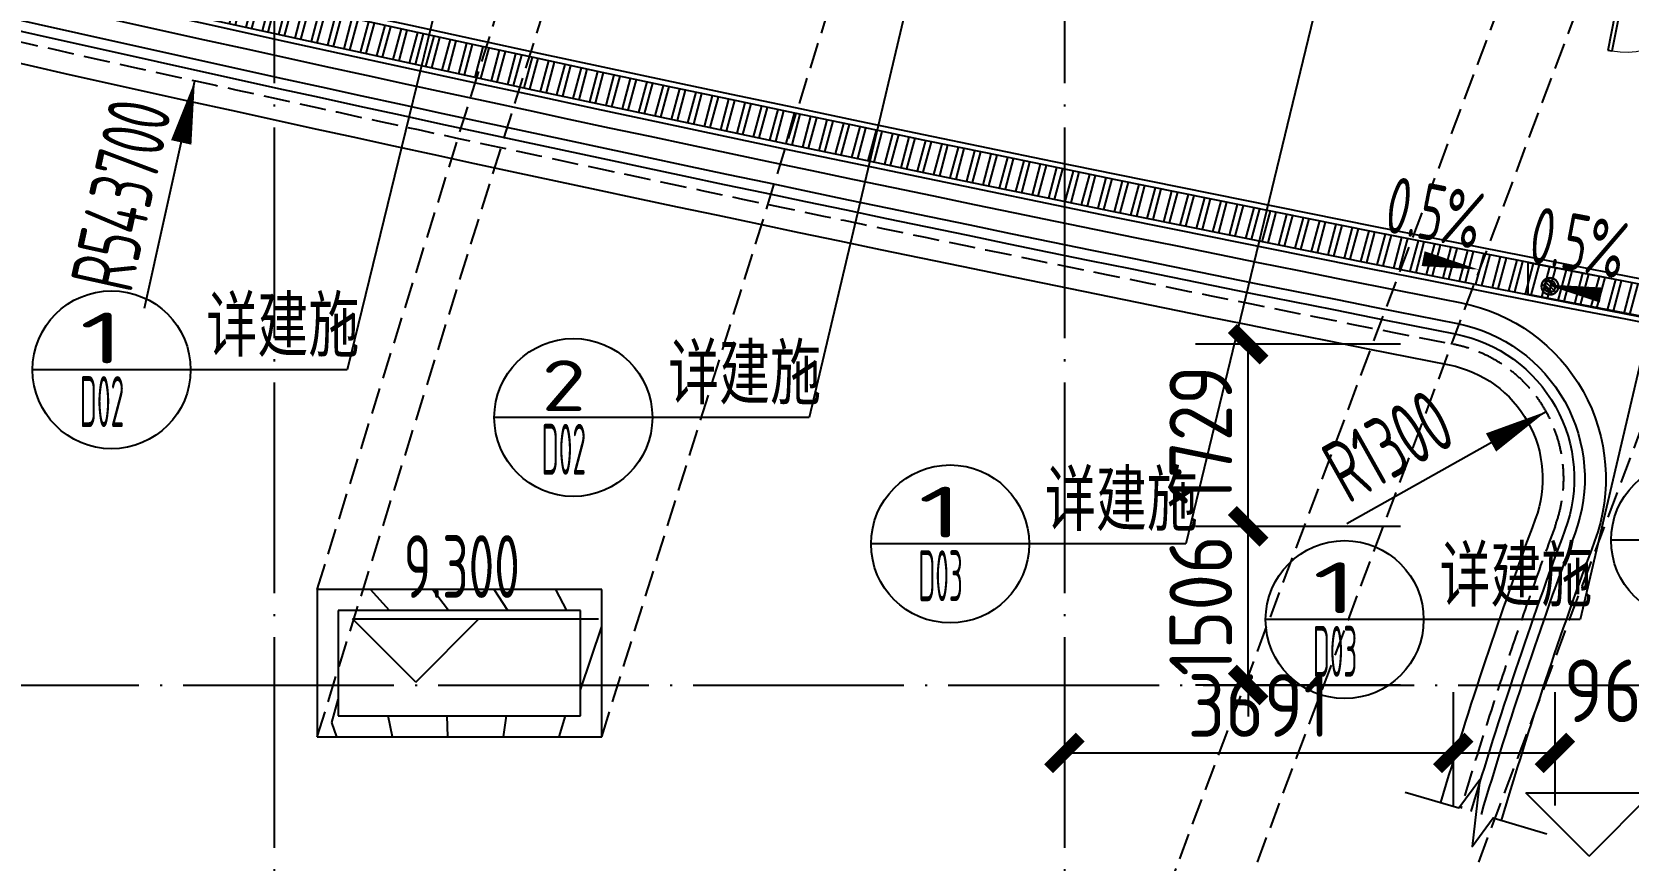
# Model space of a CAD drawing. Header units: inches. Extents: x 0 to 1813292486, y 0 to 3473589894.
# Drawn here: x 600480088 to 600495236, y 3473202356 to 3473210219 of the extents above; entities that cross this region are included whole.
import ezdxf
from ezdxf.enums import TextEntityAlignment as Align

# ---------------------------------------------------------------- set-up
doc = ezdxf.new("R2010")
doc.units = ezdxf.units.IN
doc.header["$LTSCALE"] = 1000
doc.header["$MEASUREMENT"] = 0
doc.linetypes.add('AX-MALL-GIRD-200$0$DOTE', pattern=[2.4200000000000004, 2, -0.2, 0.02, -0.2])
doc.linetypes.add('AX-MALL-WALL-P02-QT$0$DASH', pattern=[0.35, 0.25, -0.1])
for name, color, linetype in [('A-Anno-Note', 241, 'Continuous'), ('AX-MALL-DIM-P02$0$A-Anno-Dims', 3, 'Continuous'), ('AX-MALL-DIM-P02$0$A-Anno-Note', 241, 'Continuous'), ('AX-MALL-DIM-P02$0$A-Detl-Thin', 131, 'Continuous'), ('AX-MALL-DIM-SY-P02$0$A-Anno-Note', 241, 'Continuous'), ('AX-MALL-DIM-SY-P02$0$DIM_IDEN', 3, 'Continuous'), ('AX-MALL-GIRD-200$0$A-Grid', 222, 'AX-MALL-GIRD-200$0$DOTE'), ('AX-MALL-P02-200$0$A-Anno-Note', 241, 'Continuous'), ('AX-MALL-WALL-P02$0$A-Anno-Note', 241, 'Continuous'), ('AX-MALL-WALL-P02-QT$0$A-Anno-Dims', 3, 'Continuous'), ('AX-MALL-WALL-P02-QT$0$A-Detl-Fine', 152, 'Continuous'), ('AX-MALL-WALL-P02-QT$0$A-Detl-Patt', 8, 'Continuous'), ('AX-MALL-WALL-P02-QT$0$A-Detl-Thin', 131, 'Continuous'), ('AX-MALL-WALL-P02-QT$0$A-Hdrl', 31, 'Continuous'), ('AX-MALL-WALL-P02-QT$0$A-Wall', 2, 'Continuous'), ('AX-MALL-WALL-P02-QT$0$A-Wall-Patt', 13, 'Continuous'), ('AX-MALL-WALL-P02-QT$0$A-Wind', 4, 'Continuous'), ('AX-MALL-WORD-P02$0$A-Anno-Levl', 201, 'Continuous'), ('AX-MALL-WORD-P02$0$A-Anno-Note', 241, 'Continuous'), ('AX-MALL-ZTKD-P02$0$A-Anno-Note', 241, 'Continuous'), ('PX-MALL-P02-LG$0$P-Drain-Fldr', 4, 'Continuous'), ('PX-MALL-P02-LG$0$P-Drain-Fldr-ARCH', 161, 'Continuous'), ('PX-MALL-P02-LG$0$P-Drain-Fldr-W100', 4, 'Continuous'), ('PX-MALL-P02-LG$0$P-Drain-Fldr-W50', 4, 'Continuous')]:
    doc.layers.add(name, color=color, linetype=linetype)
doc.styles.add('AX-MALL-DIM-P02$0$_TCH_DIM', font='gbenor.shx')
doc.styles.add('AX-MALL-DIM-P02$0$_TCH_DIM_T3', font='gbenor.shx')
doc.styles.add('AX-MALL-DIM-SY-P02$0$_TCH_DIM', font='gbenor.shx')
doc.styles.add('AX-MALL-DIM-SY-P02$0$_TCH_LABEL', font='gbenor.shx')
doc.styles.add('AX-MALL-WORD-P02$0$_TCH_DIM', font='gbenor.shx')
doc.dimstyles.new('AX-MALL-DIM-P02$0$_TCH_ARCH&&200', dxfattribs={"dimtxt": 595, "dimasz": 300, "dimexe": 500, "dimexo": 500, "dimgap": 152.5, "dimtad": 1, "dimdec": 0, "dimzin": 0, "dimdsep": 46, "dimtxsty": 'AX-MALL-DIM-P02$0$_TCH_DIM_T3', "dimblk": 'AX-MALL-DIM-P02$0$_ArchTick', "dimcen": 0.09, "dimclrt": 7, "dimazin": 2, "dimtfac": 1, "dimtdec": 0, "dimtix": 1, "dimtmove": 2, "dimatfit": 3, "dimfxl": 500, "dimtolj": 1, "dimtzin": 0, "dimarcsym": 0})
pattern_1 = [(45, (0, 359.0227), (-353.55353201463, 353.55353201463), [])]

# ---------------------------------------------------------------- blocks, each defined once
blk = doc.blocks.new('AX-MALL-WORD-P02')
at = {"layer": 'AX-MALL-WORD-P02$0$A-Anno-Levl'}
for p, q in [((600290234.0255542, 3473097929.098704), (600289881.228365, 3473098700.807291)), ((600289881.228365, 3473098700.807291), (600292069.180654, 3473097885.730863)), ((600290234.0255542, 3473097929.098704), (600291005.7341413, 3473098281.895893)), ((600300091.8605683, 3473092494.218653), (600299739.0633788, 3473093265.92724)), ((600299739.0633788, 3473093265.92724), (600302970.8669236, 3473092061.98559)), ((600300091.8605683, 3473092494.218653), (600299739.0633788, 3473093265.92724)), ((600299739.0633788, 3473093265.92724), (600302970.8669229, 3473092061.98559)), ((600300091.8605683, 3473092494.218653), (600300863.569155, 3473092847.015842)), ((600300091.8605683, 3473092494.218653), (600300863.569155, 3473092847.015842))]:
    blk.add_line(p, q, dxfattribs=at)
at = {"layer": 'AX-MALL-WORD-P02$0$A-Anno-Note', "style": 'AX-MALL-WORD-P02$0$_TCH_DIM', "width": 0.7}
blk.add_text('9.300', height=595, rotation=339.5681613331429, dxfattribs=at).set_placement((600290406.5237421, 3473098718.759871))
blk = doc.blocks.new('AX-MALL-GIRD-200')
at = {"layer": 'AX-MALL-GIRD-200$0$A-Grid'}
for p, q in [((600323759.5421638, 3473191775.534485), (600285030.0032144, 3473087811.807404)), ((600330787.703265, 3473189157.338247), (600292058.1643155, 3473085193.611165)), ((600215588.64225, 3473125707.549852), (600573484.6463486, 3472992380.78657))]:
    blk.add_line(p, q, dxfattribs=at)
blk = doc.blocks.new('AX-MALL-WALL-P02-QT$0$tj')
at = {"layer": 'AX-MALL-WALL-P02-QT$0$A-Detl-Patt'}
h = blk.add_hatch(dxfattribs=at)
h.set_pattern_fill('STEEL', color=256, scale=100.0000000000001, angle=50.43183869082386)
h.set_pattern_definition([(75.00000000004839, (-14278.19445574284, 156289.8254051208), (-153.3407249234246, 41.08752340989569), []), (75.00000000004839, (-14317.88195610046, 156358.5661673546), (-153.3407249234246, 41.08752340989569), [])])
edge = h.paths.add_edge_path()
edge.add_line((88101.273016572, 47666.64152574539), (87883.93542659283, 47459.84604215622))
edge.add_line((87883.93542659283, 47459.84604215622), (91571.54751467705, 43584.64122533798))
edge.add_arc((262949.389629302, 558937.705083496), 543101.4133620498, 251.6057364187558, 260.0288666978238)
edge.add_arc((172180.8466627672, -2862.146247219684), 27099.9982179492, 64.7128659603706, 96.9316049602786, ccw=False)
edge.add_arc((262948.9730309481, 558936.3205539446), 543099.9677998082, 261.6155114784545, 271.7251478115656)
edge.add_line((279298.9759148359, 16082.51663446426), (279298.9759315252, 16382.65274763107))
edge.add_arc((262948.9742454757, 558936.3204835369), 542799.9676941936, 261.62020364125146, 271.7261014454634, ccw=False)
edge.add_arc((172180.8456921196, -2862.14609140989), 27400.00151046549, 64.80631838577902, 96.83815911678944)
edge.add_arc((262949.394896181, 558937.7037490648), 542801.4137571028, 251.6136389015772, 260.02417327084333, ccw=False)
edge.add_line((91737.26096642017, 43845.69257831573), (88101.273016572, 47666.64152574539))
at = {"layer": 'AX-MALL-WALL-P02-QT$0$A-Anno-Dims'}
blk.add_lwpolyline([(156983.9941118956, 21320.8557844162), (157493.3823583061, 21170.02416783321), (157692.7492091202, 21439.51001965624), (157620.3952950911, 20803.89613525613), (157816.9937150544, 21074.20172900211), (158326.3819614649, 20923.37011241913)], dxfattribs=at)
at = {"layer": 'AX-MALL-WALL-P02-QT$0$A-Detl-Fine'}
blk.add_lwpolyline([(132811.4722374678, 30834.61961936951, 0.0115791088679644), (157401.0346465111, 25375.82027196884, -0.462333613789377), (158218.3106001616, 23912.57446622849, 0.01722036223288727), (157319.5910743475, 21221.48436784744, 0.01722036223288727)], format="xyb", dxfattribs=at)
at = {"layer": 'AX-MALL-WALL-P02-QT$0$A-Detl-Patt'}
blk.add_lwpolyline([(88103.03003954887, 47737.33037519455), (87813.24658572674, 47461.60306501389), (91543.92713344097, 43541.13421487808, 0.03677856867194786), (168908.9495433569, 23989.2463850975, -0.1416543586965341), (183742.0972260237, 21592.70785188675, 0.04416604653312874), (279348.9759123325, 16034.00206041336), (279348.9759345055, 16434.18465709686, -0.04414427716130016), (183859.0483468771, 21979.79425859451, 0.1405450684183163), (168919.8474783897, 24393.46752309799, -0.03670519880877311), (91764.87840116024, 43889.20268630981), (88103.03007543087, 47737.33033752441)], format="xyb", dxfattribs=at)
blk.add_lwpolyline([(88101.273016572, 47666.64152574539), (87883.93542659283, 47459.84604215622), (91571.54751467705, 43584.64122533798, 0.0367693963449814), (168910.2986617088, 24039.77597379684, -0.1415142461245126), (183756.7420067787, 21641.08926153183, 0.04414024362697595), (279298.9759148359, 16082.51663446426), (279298.9759315252, 16382.65274763107, -0.04412389944666065), (183844.4648458958, 21931.40288829803, 0.1406825130026793), (168918.4574091434, 24342.94360637665, -0.03671436212623864), (91737.26096642017, 43845.69257831573)], format="xyb", close=True, dxfattribs=at)
at = {"layer": 'AX-MALL-WALL-P02-QT$0$A-Detl-Patt', "linetype": 'AX-MALL-WALL-P02-QT$0$DASH'}
blk.add_lwpolyline([(132859.3256877661, 31028.81037187576, 0.01157910886801878), (157439.846178174, 25572.01830101013, -0.462333613769394), (158405.7177597284, 23842.72780036926, 0.01722036223352319), (157511.3607667685, 21164.70069742203, 0.01722036223352319)], format="xyb", dxfattribs=at)
at = {"layer": 'AX-MALL-WALL-P02-QT$0$A-Detl-Thin'}
blk.add_lwpolyline([(132955.0325908661, 31417.19186973572, 0.01157910886800202), (157517.4692392349, 25964.41434717178, -0.4623336138809657), (158780.5320760012, 23703.03446149826, 0.01722036223491924), (157894.9001518488, 21051.13336324692, 0.01722036223491924)], format="xyb", dxfattribs=at)
at = {"layer": 'AX-MALL-WALL-P02-QT$0$A-Hdrl', "ltscale": 6}
for points in [[(132907.1791398525, 31223.00112438202, 0.0115791088679423), (157478.6577087641, 25768.216319561, -0.462333613938532), (158593.1249176264, 23772.88112783432, 0.0172203622342485), (157703.1304593086, 21107.91702842712)], [(132883.2524142265, 31125.90575170517, 0.01157910886798392), (157459.251943469, 25670.1173081398, -0.462333613904387), (158499.4213386774, 23807.8044629097, 0.01722036223404632), (157607.2456126213, 21136.30886173248, 0.01722036223404632)]]:
    blk.add_lwpolyline(points, format="xyb", dxfattribs=at)
blk = doc.blocks.new('AX-MALL-WALL-P02-QT$0$$DorLib2D$00000002')
for p, q in [((-0.5, -5.684341886080802e-17), (-0.5000000000000007, 0.4875)), ((-0.4750000000000007, 0.4875), (-0.5000000000000007, 0.4875)), ((-0.475, -2.842170943040401e-17), (-0.4750000000000007, 0.4875)), ((0.475, -2.842170943040401e-17), (0.4750000000000007, 0.4875)), ((0.4750000000000007, 0.4875), (0.5000000000000007, 0.4875)), ((0.5, -5.684341886080802e-17), (0.5000000000000007, 0.4875)), ((-0.5, -5.684341886080802e-17), (-0.475, -2.842170943040401e-17)), ((0.5, -5.684341886080802e-17), (0.475, -2.842170943040401e-17))]:
    blk.add_line(p, q)
at = {"lineweight": 13}
for centre, start, end in [((-0.4875, -4.263256414560601e-17), 0, 88.53071641864632), ((0.4875, -4.263256414560601e-17), 91.4692835813537, 180)]:
    blk.add_arc(centre, 0.4875, start, end, dxfattribs=at)
blk = doc.blocks.new('AX-MALL-WALL-P02-QT')
at = {"layer": 'AX-MALL-WALL-P02-QT$0$A-Wall-Patt'}
h = blk.add_hatch(dxfattribs=at)
h.set_pattern_fill('普通砖', color=256, scale=200, style=0)
h.set_pattern_definition(pattern_1)
h.paths.add_polyline_path([(600289782.2117777, 3473098823.484821), (600289664.6127148, 3473099080.721017), (600289175.8827509, 3473097768.797613), (600289433.1189464, 3473097886.396676)])
h = blk.add_hatch(dxfattribs=at)
h.set_pattern_fill('普通砖', color=256, scale=200, style=0)
h.set_pattern_definition(pattern_1)
h.paths.add_polyline_path([(600291937.5145156, 3473098020.571309), (600292194.7507112, 3473098138.170372), (600289664.6127148, 3473099080.721017), (600289782.2117777, 3473098823.484821)])
h = blk.add_hatch(dxfattribs=at)
h.set_pattern_fill('普通砖', color=256, scale=200, style=0)
h.set_pattern_definition(pattern_1)
h.paths.add_polyline_path([(600291588.4216843, 3473097083.483163), (600291706.0207472, 3473096826.246967), (600292194.7507112, 3473098138.170372), (600291937.5145156, 3473098020.571309)])
h = blk.add_hatch(dxfattribs=at)
h.set_pattern_fill('普通砖', color=256, scale=200, style=0)
h.set_pattern_definition(pattern_1)
h.paths.add_polyline_path([(600289433.1189464, 3473097886.396676), (600289175.8827509, 3473097768.797613), (600291706.0207472, 3473096826.246967), (600291588.4216843, 3473097083.483163)])
at = {"layer": 'AX-MALL-WALL-P02-QT$0$A-Detl-Patt', "linetype": 'AX-MALL-WALL-P02-QT$0$DASH'}
for p, q in [((600289664.6127148, 3473099080.721017), (600299924.2835264, 3473112324.638257)), ((600289175.8827522, 3473097768.797612), (600299435.5535638, 3473111012.714852)), ((600291706.0207473, 3473096826.246967), (600301965.691559, 3473110070.164207)), ((600295524.4326031, 3473092770.738178), (600306353.5243154, 3473105234.161342)), ((600294826.2469394, 3473090896.561883), (600305655.3386517, 3473103359.985047)), ((600296794.1320467, 3473090163.466937), (600307623.2237589, 3473102626.890101))]:
    blk.add_line(p, q, dxfattribs=at)
at = {"layer": 'AX-MALL-WALL-P02-QT$0$A-Detl-Thin'}
blk.add_lwpolyline([(600301410.4335777, 3473097694.373578), (600301516.6090856, 3473097979.385478), (600304647.2593195, 3473096070.63927), (600304541.2492032, 3473095786.071054)], close=True, dxfattribs=at)
at = {"layer": 'AX-MALL-WALL-P02-QT$0$A-Wall'}
for p, q in [((600289664.6127148, 3473099080.721017), (600289175.8827509, 3473097768.797613)), ((600292194.7507112, 3473098138.170372), (600289664.6127148, 3473099080.721017)), ((600289782.2117777, 3473098823.484821), (600289433.1189464, 3473097886.396676)), ((600291937.5145156, 3473098020.571309), (600289782.2117777, 3473098823.484821)), ((600291706.0207472, 3473096826.246967), (600292194.7507112, 3473098138.170372)), ((600291588.4216843, 3473097083.483163), (600291937.5145156, 3473098020.571309)), ((600289433.1189464, 3473097886.396676), (600291588.4216843, 3473097083.483163)), ((600289175.8827509, 3473097768.797613), (600291706.0207472, 3473096826.246967))]:
    blk.add_line(p, q, dxfattribs=at)
at = {"layer": 'AX-MALL-WALL-P02-QT$0$A-Detl-Thin', "rotation": 339.5681613091762}
blk.add_blockref('AX-MALL-WALL-P02-QT$0$tj', (600144118.6961328, 3473128496.287411), dxfattribs=at)
at = {"layer": 'AX-MALL-WALL-P02-QT$0$A-Wind'}
blk.add_blockref('AX-MALL-GIRD-200', (0, 0), dxfattribs=at)
at = {"layer": 'AX-MALL-WALL-P02-QT$0$A-Wind', "xscale": 1600, "yscale": -1600, "zscale": 200, "rotation": 328.558347311392}
blk.add_blockref('AX-MALL-WALL-P02-QT$0$$DorLib2D$00000002', (600304018.0106632, 3473099848.359967), dxfattribs=at)
blk = doc.blocks.new('AX-MALL-WALL-P02')
at = {"layer": 'AX-MALL-WALL-P02$0$A-Anno-Note'}
blk.add_blockref('AX-MALL-WORD-P02', (0, 0), dxfattribs=at)
blk.add_blockref('AX-MALL-WALL-P02-QT', (0, 0), dxfattribs=at)
blk = doc.blocks.new('PX-MALL-P02-LG$0$A$C5A9C1854')
at = {"layer": 'PX-MALL-P02-LG$0$P-Drain-Fldr-W50', "ltscale": 0.7}
for p, q in [((16.81565596797736, -52.36634142627008), (-52.36634142621187, 16.81565596791916)), ((38.89087296527578, -38.89087296521757), (-38.89087296527578, 38.89087296521757)), ((52.36634142632829, -16.81565596791916), (-16.81565596786095, 52.36634142627008))]:
    blk.add_line(p, q, dxfattribs=at)
at = {"layer": 'PX-MALL-P02-LG$0$P-Drain-Fldr-W50', "ltscale": 0.7, "const_width": 13.75}
blk.add_lwpolyline([(-54.99999999994179, 0, 1), (55.00000000005821, 0, 1)], format="xyb", close=True, dxfattribs=at)
blk = doc.blocks.new('PX-MALL-P02-LG$0$A$C7D2520B3')
at = {"layer": 'PX-MALL-P02-LG$0$P-Drain-Fldr', "ltscale": 0.7}
for p, q in [((25.22348395196605, -78.54951213940512), (-78.54951213931781, 25.22348395187873)), ((58.33630944791366, -58.33630944788456), (-58.33630944791366, 58.33630944788456)), ((78.54951213949244, -25.22348395187873), (-25.22348395179142, 78.54951213940512))]:
    blk.add_line(p, q, dxfattribs=at)
at = {"layer": 'PX-MALL-P02-LG$0$P-Drain-Fldr', "ltscale": 0.7, "const_width": 20}
blk.add_lwpolyline([(5.820766091346741e-11, -80, 1), (5.820766091346741e-11, 80, 1)], format="xyb", close=True, dxfattribs=at)
blk = doc.blocks.new('PX-MALL-P02-LG$0$A$C2257314B')
at = {"layer": 'PX-MALL-P02-LG$0$P-Drain-Fldr-ARCH', "ltscale": 0.7}
for p, q in [((16.81565596797736, -52.36634142627008), (-52.36634142621187, 16.81565596791916)), ((38.89087296527578, -38.89087296521757), (-38.89087296527578, 38.89087296521757)), ((52.36634142632829, -16.81565596791916), (-16.81565596786095, 52.36634142627008))]:
    blk.add_line(p, q, dxfattribs=at)
for start, end in [(0, 180), (180, 0)]:
    blk.add_arc((5.820766091346741e-11, -1.77635683940025e-15), 55, start, end, dxfattribs=at)
blk = doc.blocks.new('PX-MALL-P02-LG$0$P-Drain-Fldr')
blk.add_blockref('PX-MALL-P02-LG$0$A$C2257314B', (0, 0))
at = {"layer": 'PX-MALL-P02-LG$0$P-Drain-Fldr-W100'}
blk.add_blockref('PX-MALL-P02-LG$0$A$C7D2520B3', (0, 0), dxfattribs=at)
at = {"layer": 'PX-MALL-P02-LG$0$P-Drain-Fldr-W50'}
blk.add_blockref('PX-MALL-P02-LG$0$A$C5A9C1854', (0, 0), dxfattribs=at)
blk = doc.blocks.new('PX-MALL-P02-LG')
at = {"layer": 'PX-MALL-P02-LG$0$P-Drain-Fldr', "rotation": 339.5681613098035}
blk.add_blockref('PX-MALL-P02-LG$0$P-Drain-Fldr', (600301632.3266206, 3473097693.684935), dxfattribs=at)
blk = doc.blocks.new('AX-MALL-ZTKD-P02')
at = {"layer": 'AX-MALL-ZTKD-P02$0$A-Anno-Note'}
blk.add_blockref('AX-MALL-GIRD-200', (0, 0), dxfattribs=at)
blk = doc.blocks.new('AX-MALL-DIM-SY-P02')
at = {"layer": 'AX-MALL-DIM-SY-P02$0$DIM_IDEN'}
for p, q in [((600294468.2790262, 3473106552.447076), (600290660.2129955, 3473100935.185648)), ((600298074.5588013, 3473104166.482645), (600294608.8626027, 3473098981.159137)), ((600301268.7358094, 3473102127.965142), (600297540.172338, 3473096607.853388)), ((600289267.0028524, 3473101454.197308), (600287861.3706322, 3473101977.836555)), ((600290660.2129955, 3473100935.185648), (600289267.0028524, 3473101454.197308)), ((600304452.1025444, 3473100135.359778), (600300797.8887676, 3473094627.694595)), ((600293215.6524596, 3473099500.170796), (600291810.0202394, 3473100023.810044)), ((600294608.8626027, 3473098981.159137), (600293215.6524596, 3473099500.170796)), ((600296146.9621949, 3473097126.865048), (600294741.3299747, 3473097650.504295)), ((600297540.172338, 3473096607.853388), (600296146.9621949, 3473097126.865047)), ((600299404.6786246, 3473095146.706254), (600297999.0464046, 3473095670.345502)), ((600300797.8887676, 3473094627.694595), (600299404.6786245, 3473095146.706254)), ((600302740.1358066, 3473094707.773444), (600301334.5035863, 3473095231.412692))]:
    blk.add_line(p, q, dxfattribs=at)
for centre in [(600288564.1867423, 3473101716.016932), (600292512.8363495, 3473099761.99042), (600295444.1460848, 3473097388.684671), (600298701.8625144, 3473095408.525878), (600302037.3196964, 3473094969.593068)]:
    blk.add_circle(centre, 750, dxfattribs=at)
at = {"layer": 'AX-MALL-DIM-SY-P02$0$A-Anno-Note', "style": 'AX-MALL-DIM-SY-P02$0$_TCH_LABEL'}
for s, rotation, width, p, p2 in [('1', 339.5681613000222, 3.000000000491123, (600288302.384788, 3473101877.972903), (600288698.4140267, 3473101730.440391)), ('D02', 339.5681613000222, 0.4976164044437701, (600288091.6240563, 3473101312.216848), (600288487.653295, 3473101164.684336)), ('2', 339.5681613000222, 1.721144848786169, (600292251.0343952, 3473099923.946392), (600292647.0636339, 3473099776.41388)), ('D02', 339.5681613000222, 0.4976164044437701, (600292040.2736635, 3473099358.190337), (600292436.3029022, 3473099210.657825)), ('1', 339.5681613606018, 2.999999999309482, (600295182.34413, 3473097550.640643), (600295578.3733687, 3473097403.108131)), ('D03', 339.5681613000222, 0.5020509124287393, (600294971.5833988, 3473096984.884588), (600295367.6126375, 3473096837.352076)), ('1', 339.5681613000222, 3.000000000491123, (600298440.0605602, 3473095570.48185), (600298836.0897989, 3473095422.949337)), ('D03', 339.5681612887383, 0.5020509121633268, (600298229.2998288, 3473095004.725795), (600298625.3290672, 3473094857.193283))]:
    blk.add_text(s, height=482.9906831399546, rotation=rotation, dxfattribs=dict(at, width=width)).set_placement(p, p2, align=Align.FIT)
at = {"layer": 'AX-MALL-DIM-SY-P02$0$A-Anno-Note', "style": 'AX-MALL-DIM-SY-P02$0$_TCH_DIM', "width": 0.7}
for p in [(600289469.8715296, 3473101568.653489), (600293418.5211368, 3473099614.626978), (600296349.830872, 3473097241.321229), (600299607.5473015, 3473095261.162436)]:
    blk.add_text('详建施', height=506.3829787234042, rotation=339.5681613088448, dxfattribs=at).set_placement(p)
blk = doc.blocks.new('AX-MALL-DIM-P02$0$_ArchTick')
at = {"color": 0, "linetype": 'ByBlock', "const_width": 0.4}
blk.add_lwpolyline([(-0.5, -0.5), (0.5, 0.5)], dxfattribs=at)
blk = doc.blocks.new('*D1622')
at = {"layer": 'AX-MALL-DIM-P02$0$A-Anno-Dims', "color": 0, "lineweight": -2, "transparency": 16777216}
for p, q in [((600299428.1108012, 3473094404.396868), (600299051.6555569, 3473093393.858366)), ((600300331.5008516, 3473094067.857567), (600299955.0456071, 3473093057.319064)), ((600299226.2019727, 3473093862.40244), (600300129.5920229, 3473093525.863138))]:
    blk.add_line(p, q, dxfattribs=at)
at = {"layer": 'AX-MALL-DIM-P02$0$A-Anno-Dims', "color": 0, "lineweight": -2, "transparency": 16777216, "xscale": 300, "yscale": 300, "zscale": 300}
for p, rotation in [((600299226.2019727, 3473093862.40244), 159.5681613104583), ((600300129.5920229, 3473093525.863138), 339.5681613104583)]:
    blk.add_blockref('AX-MALL-DIM-P02$0$_ArchTick', p, dxfattribs=dict(at, rotation=rotation))
at = {"layer": 'AX-MALL-DIM-P02$0$A-Anno-Dims', "color": 7, "transparency": 16777216, "insert": (600300940.3691015, 3473093853.434812), "char_height": 595, "attachment_point": 5, "rotation": 339.5681613104583, "style": 'AX-MALL-DIM-P02$0$_TCH_DIM_T3'}
blk.add_mtext('\\A1;964', dxfattribs=at)
blk = doc.blocks.new('*D1623')
at = {"layer": 'AX-MALL-DIM-P02$0$A-Anno-Dims', "color": 0, "lineweight": -2, "transparency": 16777216}
for p, q in [((600295969.4400566, 3473095692.853209), (600295592.984812, 3473094682.314707)), ((600295767.5312278, 3473095150.85878), (600299226.2019727, 3473093862.40244)), ((600299428.1108017, 3473094404.39687), (600299051.6555569, 3473093393.858366))]:
    blk.add_line(p, q, dxfattribs=at)
at = {"layer": 'AX-MALL-DIM-P02$0$A-Anno-Dims', "color": 0, "lineweight": -2, "transparency": 16777216, "xscale": 300, "yscale": 300, "zscale": 300}
for p, rotation in [((600295767.5312278, 3473095150.85878), 159.5681613100151), ((600299226.2019727, 3473093862.40244), 339.5681613100151)]:
    blk.add_blockref('AX-MALL-DIM-P02$0$_ArchTick', p, dxfattribs=dict(at, rotation=rotation))
at = {"layer": 'AX-MALL-DIM-P02$0$A-Anno-Dims', "color": 7, "transparency": 16777216, "insert": (600297653.9583746, 3473094928.320275), "char_height": 595, "attachment_point": 5, "rotation": 339.56816131001506, "style": 'AX-MALL-DIM-P02$0$_TCH_DIM_T3'}
blk.add_mtext('\\A1;3691', dxfattribs=at)
blk = doc.blocks.new('*D1624')
at = {"layer": 'AX-MALL-DIM-P02$0$A-Anno-Dims', "color": 0, "lineweight": -2, "transparency": 16777216}
for p, q in [((600300112.1740278, 3473097672.947345), (600298288.2062507, 3473098352.428863)), ((600298153.0674063, 3473096557.384816), (600298756.7503241, 3473098177.882447)), ((600299508.49111, 3473096052.449715), (600297684.5233328, 3473096731.931232))]:
    blk.add_line(p, q, dxfattribs=at)
at = {"layer": 'AX-MALL-DIM-P02$0$A-Anno-Dims', "color": 0, "lineweight": -2, "transparency": 16777216, "xscale": 300, "yscale": 300, "zscale": 300}
for p, rotation in [((600298756.7503241, 3473098177.882447), 69.56816130922961), ((600298153.0674063, 3473096557.384816), 249.5681613092296)]:
    blk.add_blockref('AX-MALL-DIM-P02$0$_ArchTick', p, dxfattribs=dict(at, rotation=rotation))
at = {"layer": 'AX-MALL-DIM-P02$0$A-Anno-Dims', "color": 7, "transparency": 16777216, "insert": (600298033.2191992, 3473097524.725406), "char_height": 595, "attachment_point": 5, "rotation": 69.56816130922961, "style": 'AX-MALL-DIM-P02$0$_TCH_DIM_T3'}
blk.add_mtext('\\A1;1729', dxfattribs=at)
blk = doc.blocks.new('*D1625')
at = {"layer": 'AX-MALL-DIM-P02$0$A-Anno-Dims', "color": 0, "lineweight": -2, "transparency": 16777216}
for p, q in [((600298153.0674065, 3473096557.384816), (600298257.795256, 3473096838.51126)), ((600299508.49111, 3473096052.449714), (600297684.5233332, 3473096731.931232)), ((600297627.2027467, 3473095145.778805), (600298153.0674065, 3473096557.384816)), ((600298982.6264502, 3473094640.843703), (600297158.6586734, 3473095320.325221)), ((600297627.2027467, 3473095145.778805), (600297522.4748973, 3473094864.652361))]:
    blk.add_line(p, q, dxfattribs=at)
at = {"layer": 'AX-MALL-DIM-P02$0$A-Anno-Dims', "color": 0, "lineweight": -2, "transparency": 16777216, "xscale": 300, "yscale": 300, "zscale": 300}
for p, rotation in [((600298153.0674065, 3473096557.384816), 249.5681613079994), ((600297627.2027467, 3473095145.778805), 69.5681613079994)]:
    blk.add_blockref('AX-MALL-DIM-P02$0$_ArchTick', p, dxfattribs=dict(at, rotation=rotation))
at = {"layer": 'AX-MALL-DIM-P02$0$A-Anno-Dims', "color": 7, "transparency": 16777216, "insert": (600297468.4454103, 3473096008.673585), "char_height": 595, "attachment_point": 5, "rotation": 69.56816130799939, "style": 'AX-MALL-DIM-P02$0$_TCH_DIM_T3'}
blk.add_mtext('\\A1;1506', dxfattribs=at)
blk = doc.blocks.new('AX-MALL-DIM-P02')
at = {"layer": 'AX-MALL-DIM-P02$0$A-Anno-Dims'}
for points in [[(600289937.3298209, 3473103508.110704, 198, 0, 0), (600290263.2990276, 3473104011.840867, 0, 0, 0)], [(600300439.6317225, 3473098456.239306, 0, 0, 0), (600301056.1015186, 3473098077.377671, 0, 144, 0), (600300596.0380919, 3473098360.117204, 0, 0, 0)], [(600302264.7936761, 3473097321.354786, 0, 0, 0), (600301597.5836449, 3473097726.165082, 0, 144, 0), (600302059.2552923, 3473097446.059227, 0, 0, 0)], [(600300590.7312751, 3473096499.461408, 198, 0, 0), (600301183.5404009, 3473096592.07534, 0, 0, 0)]]:
    blk.add_lwpolyline(points, format="xyseb", dxfattribs=at)
for points in [[(600289062.3436415, 3473102155.967861), (600290045.9862231, 3473103676.020759), (600290263.2990276, 3473104011.840867)], [(600299039.4419048, 3473096257.105138), (600300788.334317, 3473096530.332718), (600301183.5404009, 3473096592.07534)]]:
    blk.add_lwpolyline(points, dxfattribs=at)
blk.add_blockref('AX-MALL-DIM-SY-P02', (0, 0), dxfattribs=at)
at = {"layer": 'AX-MALL-DIM-P02$0$A-Detl-Thin'}
blk.add_blockref('AX-MALL-ZTKD-P02', (-2.384185791015625e-06, 9.5367431640625e-07), dxfattribs=at)
at = {"layer": 'AX-MALL-DIM-P02$0$A-Anno-Dims', "color": 7, "style": 'AX-MALL-DIM-P02$0$_TCH_DIM', "width": 0.7}
for s, rotation, p in [('R543700', 57.0926597066812, (600288988.6404266, 3473102322.773394)), ('R1300', 8.879480385334798, (600299114.7040513, 3473096423.213113))]:
    blk.add_text(s, height=595, rotation=rotation, dxfattribs=at).set_placement(p)
at = {"layer": 'AX-MALL-DIM-P02$0$A-Anno-Note', "style": 'AX-MALL-DIM-P02$0$_TCH_DIM', "width": 0.7}
for rotation, p in [(328.4265126717839, (600300325.1472049, 3473098738.084138)), (328.7539347608808, (600301505.7830126, 3473097992.612232))]:
    blk.add_text('0.5%', height=535.5, rotation=rotation, dxfattribs=at).set_placement(p)
at = {"layer": 'AX-MALL-DIM-P02$0$A-Anno-Dims'}
for p1, p2, distance, picture, middle in [((600299977.0351834, 3473095877.903298), (600300580.7181011, 3473097498.400929), 1946.4207111015758, '*D1624', (600298033.2191992, 3473097524.725406)), ((600299451.1705239, 3473094466.297288), (600299977.0351834, 3473095877.903298), 1946.420711156326, '*D1625', (600297468.4454103, 3473096008.673585)), ((600296143.9864724, 3473096161.397283), (600299602.6572173, 3473094872.940942), -1078.3814791809382, '*D1623', (600297653.9583746, 3473094928.320275))]:
    dim = blk.add_aligned_dim(p1=p1, p2=p2, distance=distance, dimstyle='AX-MALL-DIM-P02$0$_TCH_ARCH&&200', dxfattribs=at)
    dim.commit()
    dim.dimension.update_dxf_attribs({"geometry": picture, "text_midpoint": middle})
dim = blk.add_linear_dim(base=(600300129.5920229, 3473093525.863138), p1=(600299602.6572173, 3473094872.940942), p2=(600300506.0472674, 3473094536.40164), angle=339.5681613104583, dimstyle='AX-MALL-DIM-P02$0$_TCH_ARCH&&200', dxfattribs=at)
dim.commit()
dim.dimension.update_dxf_attribs({"geometry": '*D1622', "text_midpoint": (600300940.3691015, 3473093853.434812), "dimtype": 129})
blk = doc.blocks.new('AX-MALL-P02-200')
at = {"layer": 'AX-MALL-P02-200$0$A-Anno-Note'}
blk.add_blockref('AX-MALL-WALL-P02', (0, 0), dxfattribs=at)
for name in ['AX-MALL-DIM-P02', 'PX-MALL-P02-LG']:
    blk.add_blockref(name, (0, 0), dxfattribs=at)

msp = doc.modelspace()

# ---------------------------------------------------------------- block references
at = {"layer": 'A-Anno-Note', "rotation": 20.43183869077545}
msp.add_blockref('AX-MALL-P02-200', (1250392458.527329, 9048125.682563305), dxfattribs=at)

doc.saveas('drawing.dxf')
